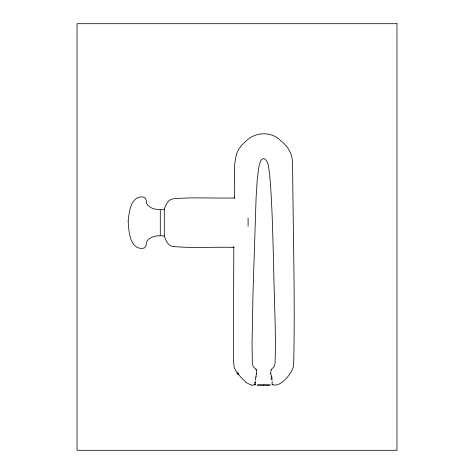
<?xml version="1.0" encoding="UTF-8"?>
<svg xmlns="http://www.w3.org/2000/svg" width="474" height="474" viewBox="0 0 474 474"><rect width="100%" height="100%" fill="white"/><g stroke="black" fill="none" stroke-linecap="round" stroke-linejoin="round"><path stroke-width="0.71" d="M233.795 246.362L233.421 360.323L234.209 367.415L237.587 374.105M234.286 198.458C235.762 183.479 232.319 167.446 236.935 152.972C238.772 148.676 241.533 144.848 245.182 141.922C253.803 132.418 269.345 130.931 279.239 139.273C283.014 142.668 287.203 145.939 289.324 150.702C293.619 157.386 292.037 165.669 292.701 173.146C293.181 237.207 295.142 301.322 293.643 365.371C292.778 369.975 290.112 373.998 287.143 377.535C283.553 381.209 278.333 386.571 272.645 384.74M255.213 381.76L255.213 382.228M255.267 380.527L255.575 377.535M272.123 382.915L272.029 384.373M256.736 373.358L256.523 374.105M255.812 376.421L256.404 374.46M270.891 370.17L270.897 370.147A1.428 1.191 -33.8 0 1 271.252 369.596M234.091 247.398C213.845 246.794 193.457 248.311 173.265 246.521C168.009 246.083 165.734 240.312 164.3 236.028L164.3 209.283C165.734 205.005 168.009 199.234 173.265 198.796C193.706 196.994 214.337 198.517 234.826 197.919M255.362 384.373L255.267 382.915M271.561 369.252L273.966 366.799A4.029 4.029 0 0 0 274.262 366.289L274.926 363.795A27.113 27.054 79.3 0 0 275.068 362.539C276.182 329.857 273.907 297.127 273.676 264.445C272.627 234.423 272.337 204.33 269.635 174.396C268.468 169.366 269.368 162.209 264.634 158.861A2.631 2.631 0 0 0 262.75 158.861L261.47 159.768L260.321 161.61L258.703 167.529L257.24 179.836L256.108 197.314L253.003 292.695L252.055 343.413L252.316 362.539A27.113 27.042 -80.7 0 0 252.47 363.789L253.122 366.289A4.029 4.029 0 0 0 253.424 366.799L255.83 369.252M254.745 384.74L254.23 384.87M254.094 384.9L251.475 385.149M164.3 209.283L160.775 209.496M257.601 385.143L263.692 385.06M257.198 384.965L270.192 384.965M263.787 385.06L270.121 385.149M160.775 235.821L164.3 236.028M251.404 385.149L245.271 382.174L245.271 381.309L243.103 379.467A35.313 35.313 0 0 1 238.446 374.105M238.41 374.057L237.907 373.316M270.885 374.17L271.578 376.421M270.867 374.105L270.654 373.358M271.815 377.535L272.112 380.338M272.171 381.76L272.171 382.228A18.93 6.997 51.2 0 1 272.112 382.868M248.092 217.975L248.092 226.181M237.907 371.912L237.907 374.549M272.372 384.929A6.346 2.388 -32.1 0 1 272.2 384.764M254.686 384.438A6.346 2.151 23.2 0 1 254.372 384.479M254.864 384.793A11.299 4.456 35.8 0 1 254.734 384.841M255.35 384.467A6.358 2.4 32.1 0 1 255.053 384.906M255.308 382.838A18.93 6.98 -51.3 0 1 255.273 382.174M254.532 383.383A23.83 4.574 -71.9 0 1 254.467 382.328M255.966 377.44A23.872 14.196 -33.5 0 1 256.244 376.338M256.422 370.496A6.766 5.078 50.2 0 1 256.606 373.299M256.126 369.566A1.475 1.238 36.1 0 1 256.493 370.176M255.954 369.127A5.09 4.147 34.7 0 1 256.28 369.442M271.377 369.696A5.09 3.78 -36.7 0 1 271.703 369.388M270.832 373.275A6.766 4.793 -48.7 0 1 271.164 370.502M271.697 376.445A23.872 14.54 31.3 0 1 271.928 377.559M271.051 378.134A23.83 3.638 75.2 0 1 271.187 379.407M273.024 384.473A6.358 2.157 -23.1 0 1 272.295 384.319M272.834 384.675A11.299 4.361 -34 0 1 272.74 384.657M128.158 221.068C128.721 230.02 129.408 248.66 142.141 248.423C146.49 248.53 146.105 244.086 146.964 241.195C149.873 237.041 155.431 235.566 160.283 235.785L160.283 209.526C155.294 209.739 149.387 208.193 146.703 203.636C146.46 200.692 146.051 196.823 142.141 196.894C130.54 196.651 129.094 212.536 128.158 221.062M396.975 23.7L77.025 23.7L77.025 450.3L396.975 450.3L396.975 23.7"/></g></svg>
